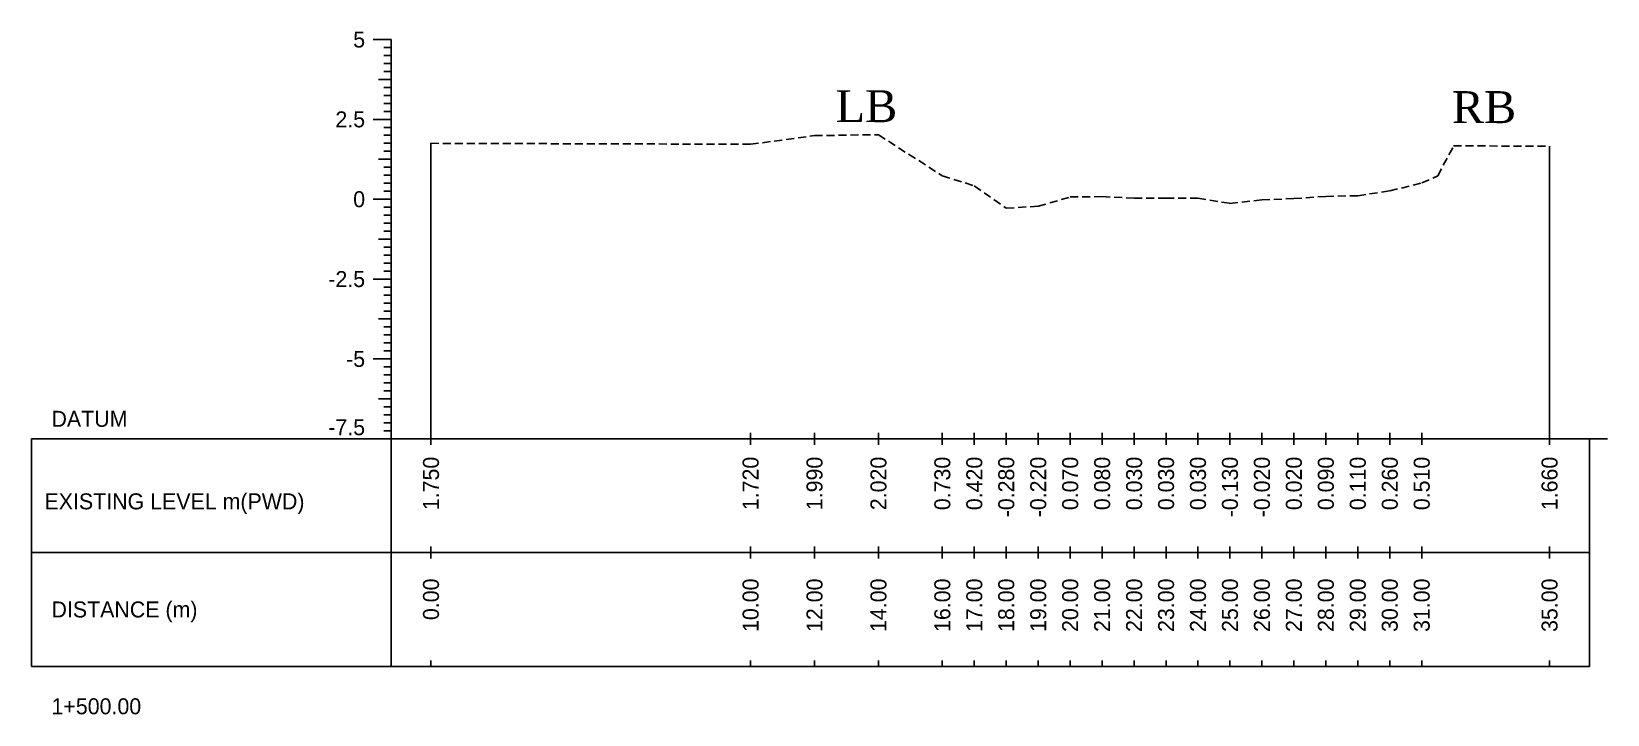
# Model space of a CAD drawing. Header units: inches. Extents: x 4752 to 6808, y -1487 to -426.
# Drawn here: x 5317.96 to 5367.27, y -1486.8 to -1465.42 of the extents above; entities that cross this region are included whole.
import ezdxf
from ezdxf.enums import TextEntityAlignment as Align

# ---------------------------------------------------------------- set-up
doc = ezdxf.new("R2010")
doc.units = ezdxf.units.IN
doc.header["$MEASUREMENT"] = 0
doc.linetypes.add('HIDDEN', pattern=[0.375, 0.25, -0.125])
doc.layers.add('CS_Drawing', color=7, linetype='Continuous')
doc.layers.add('GL', color=3, linetype='HIDDEN')
doc.styles.add('romans', font='romans.shx')

msp = doc.modelspace()

# ---------------------------------------------------------------- linework, layer by layer
at = {"layer": 'CS_Drawing'}
for p, q in [((5329.207, -1465.666), (5328.645, -1465.666)), ((5329.207, -1465.666), (5328.814, -1465.666)), ((5329.207, -1465.666), (5328.982, -1465.666)), ((5329.207, -1465.916), (5328.982, -1465.916)), ((5329.207, -1478.166), (5329.207, -1465.666)), ((5329.207, -1466.166), (5328.982, -1466.166)), ((5329.207, -1466.416), (5328.982, -1466.416)), ((5329.207, -1466.916), (5328.814, -1466.916)), ((5329.207, -1466.666), (5328.982, -1466.666)), ((5329.207, -1466.916), (5328.982, -1466.916)), ((5329.207, -1467.166), (5328.982, -1467.166)), ((5329.207, -1467.416), (5328.982, -1467.416)), ((5329.207, -1467.666), (5328.982, -1467.666)), ((5329.207, -1467.916), (5328.982, -1467.916)), ((5329.207, -1468.166), (5328.645, -1468.166)), ((5329.207, -1468.166), (5328.814, -1468.166)), ((5329.207, -1468.166), (5328.982, -1468.166)), ((5329.207, -1468.416), (5328.982, -1468.416)), ((5329.207, -1468.666), (5328.982, -1468.666)), ((5329.207, -1468.916), (5328.982, -1468.916)), ((5330.457, -1478.166), (5330.457, -1468.916)), ((5365.457, -1478.166), (5365.457, -1469.006)), ((5329.207, -1469.416), (5328.814, -1469.416)), ((5329.207, -1469.166), (5328.982, -1469.166)), ((5329.207, -1469.416), (5328.982, -1469.416)), ((5329.207, -1469.666), (5328.982, -1469.666)), ((5329.207, -1469.916), (5328.982, -1469.916)), ((5329.207, -1470.166), (5328.982, -1470.166)), ((5329.207, -1470.416), (5328.982, -1470.416)), ((5329.207, -1470.666), (5328.645, -1470.666)), ((5329.207, -1470.666), (5328.814, -1470.666)), ((5329.207, -1470.666), (5328.982, -1470.666)), ((5329.207, -1470.916), (5328.982, -1470.916)), ((5329.207, -1471.166), (5328.982, -1471.166)), ((5329.207, -1471.416), (5328.982, -1471.416)), ((5329.207, -1471.916), (5328.814, -1471.916)), ((5329.207, -1471.666), (5328.982, -1471.666)), ((5329.207, -1471.916), (5328.982, -1471.916)), ((5329.207, -1472.166), (5328.982, -1472.166)), ((5329.207, -1472.416), (5328.982, -1472.416)), ((5329.207, -1472.666), (5328.982, -1472.666)), ((5329.207, -1472.916), (5328.982, -1472.916)), ((5329.207, -1473.166), (5328.645, -1473.166)), ((5329.207, -1473.166), (5328.814, -1473.166)), ((5329.207, -1473.166), (5328.982, -1473.166)), ((5329.207, -1473.416), (5328.982, -1473.416)), ((5329.207, -1473.666), (5328.982, -1473.666)), ((5329.207, -1473.916), (5328.982, -1473.916)), ((5329.207, -1474.416), (5328.814, -1474.416)), ((5329.207, -1474.166), (5328.982, -1474.166)), ((5329.207, -1474.416), (5328.982, -1474.416)), ((5329.207, -1474.666), (5328.982, -1474.666)), ((5329.207, -1474.916), (5328.982, -1474.916)), ((5329.207, -1475.166), (5328.982, -1475.166)), ((5329.207, -1475.416), (5328.982, -1475.416)), ((5329.207, -1475.666), (5328.645, -1475.666)), ((5329.207, -1475.666), (5328.814, -1475.666)), ((5329.207, -1475.666), (5328.982, -1475.666)), ((5329.207, -1475.916), (5328.982, -1475.916)), ((5329.207, -1476.166), (5328.982, -1476.166)), ((5329.207, -1476.416), (5328.982, -1476.416)), ((5329.207, -1476.666), (5328.982, -1476.666)), ((5329.207, -1476.916), (5328.814, -1476.916)), ((5329.207, -1476.916), (5328.982, -1476.916)), ((5329.207, -1477.166), (5328.982, -1477.166)), ((5329.207, -1477.416), (5328.982, -1477.416)), ((5329.207, -1477.666), (5328.982, -1477.666)), ((5317.957, -1478.166), (5329.207, -1478.166)), ((5317.957, -1478.166), (5317.957, -1485.291)), ((5329.207, -1478.166), (5328.645, -1478.166)), ((5329.207, -1478.166), (5328.814, -1478.166)), ((5329.207, -1477.916), (5328.982, -1477.916)), ((5329.207, -1478.166), (5328.982, -1478.166)), ((5329.207, -1478.166), (5366.707, -1478.166)), ((5329.207, -1478.166), (5329.207, -1485.291)), ((5330.457, -1478.353), (5330.457, -1477.978)), ((5340.457, -1478.353), (5340.457, -1477.978)), ((5342.457, -1478.353), (5342.457, -1477.978)), ((5344.457, -1478.353), (5344.457, -1477.978)), ((5346.457, -1478.353), (5346.457, -1477.978)), ((5347.457, -1478.353), (5347.457, -1477.978)), ((5348.457, -1478.353), (5348.457, -1477.978)), ((5349.457, -1478.353), (5349.457, -1477.978)), ((5350.457, -1478.353), (5350.457, -1477.978)), ((5351.457, -1478.353), (5351.457, -1477.978)), ((5352.457, -1478.353), (5352.457, -1477.978)), ((5353.457, -1478.353), (5353.457, -1477.978)), ((5354.457, -1478.353), (5354.457, -1477.978)), ((5355.457, -1478.353), (5355.457, -1477.978)), ((5356.457, -1478.353), (5356.457, -1477.978)), ((5357.457, -1478.353), (5357.457, -1477.978)), ((5358.457, -1478.353), (5358.457, -1477.978)), ((5359.457, -1478.353), (5359.457, -1477.978)), ((5360.457, -1478.353), (5360.457, -1477.978)), ((5361.457, -1478.353), (5361.457, -1477.978)), ((5365.457, -1478.353), (5365.457, -1477.978)), ((5366.707, -1478.166), (5367.27, -1478.166)), ((5366.707, -1478.166), (5367.101, -1478.166)), ((5366.707, -1478.166), (5366.932, -1478.166)), ((5366.707, -1478.166), (5366.707, -1485.291)), ((5317.957, -1481.728), (5329.207, -1481.728)), ((5329.207, -1481.728), (5366.707, -1481.728)), ((5329.207, -1481.728), (5366.707, -1481.728)), ((5330.457, -1481.916), (5330.457, -1481.541)), ((5340.457, -1481.916), (5340.457, -1481.541)), ((5342.457, -1481.916), (5342.457, -1481.541)), ((5344.457, -1481.916), (5344.457, -1481.541)), ((5346.457, -1481.916), (5346.457, -1481.541)), ((5347.457, -1481.916), (5347.457, -1481.541)), ((5348.457, -1481.916), (5348.457, -1481.541)), ((5349.457, -1481.916), (5349.457, -1481.541)), ((5350.457, -1481.916), (5350.457, -1481.541)), ((5351.457, -1481.916), (5351.457, -1481.541)), ((5352.457, -1481.916), (5352.457, -1481.541)), ((5353.457, -1481.916), (5353.457, -1481.541)), ((5354.457, -1481.916), (5354.457, -1481.541)), ((5355.457, -1481.916), (5355.457, -1481.541)), ((5356.457, -1481.916), (5356.457, -1481.541)), ((5357.457, -1481.916), (5357.457, -1481.541)), ((5358.457, -1481.916), (5358.457, -1481.541)), ((5359.457, -1481.916), (5359.457, -1481.541)), ((5360.457, -1481.916), (5360.457, -1481.541)), ((5361.457, -1481.916), (5361.457, -1481.541)), ((5365.457, -1481.916), (5365.457, -1481.541)), ((5317.957, -1485.291), (5329.207, -1485.291)), ((5329.207, -1485.291), (5366.707, -1485.291)), ((5330.457, -1485.291), (5330.457, -1485.103)), ((5340.457, -1485.291), (5340.457, -1485.103)), ((5342.457, -1485.291), (5342.457, -1485.103)), ((5344.457, -1485.291), (5344.457, -1485.103)), ((5346.457, -1485.291), (5346.457, -1485.103)), ((5347.457, -1485.291), (5347.457, -1485.103)), ((5348.457, -1485.291), (5348.457, -1485.103)), ((5349.457, -1485.291), (5349.457, -1485.103)), ((5350.457, -1485.291), (5350.457, -1485.103)), ((5351.457, -1485.291), (5351.457, -1485.103)), ((5352.457, -1485.291), (5352.457, -1485.103)), ((5353.457, -1485.291), (5353.457, -1485.103)), ((5354.457, -1485.291), (5354.457, -1485.103)), ((5355.457, -1485.291), (5355.457, -1485.103)), ((5356.457, -1485.291), (5356.457, -1485.103)), ((5357.457, -1485.291), (5357.457, -1485.103)), ((5358.457, -1485.291), (5358.457, -1485.103)), ((5359.457, -1485.291), (5359.457, -1485.103)), ((5360.457, -1485.291), (5360.457, -1485.103)), ((5361.457, -1485.291), (5361.457, -1485.103)), ((5365.457, -1485.291), (5365.457, -1485.103))]:
    msp.add_line(p, q, dxfattribs=at)
at = {"layer": 'GL'}
msp.add_lwpolyline([(5330.457, -1468.916), (5340.457, -1468.946), (5342.457, -1468.676), (5344.457, -1468.646), (5346.457, -1469.936), (5347.457, -1470.246), (5348.457, -1470.946), (5349.457, -1470.886), (5350.457, -1470.596), (5351.457, -1470.586), (5352.457, -1470.636), (5353.457, -1470.636), (5354.457, -1470.636), (5355.457, -1470.796), (5356.457, -1470.686), (5357.457, -1470.646), (5358.457, -1470.576), (5359.457, -1470.556), (5360.457, -1470.406), (5361.457, -1470.156), (5361.957, -1469.936), (5362.457, -1468.996), (5365.457, -1469.006)], dxfattribs=at)

# ---------------------------------------------------------------- texts
at = {"char_height": 1, "width": 325.84704, "attachment_point": 1, "style": 'romans'}
for s, insert in [('{\\fTimes New Roman|b0|i0|c0|p18;LB}', (5343.118, -1467.253)), ('\\pi-1,l1;{\\fTimes New Roman|b0|i0|c0|p18;RB}', (5362.4, -1467.283))]:
    msp.add_mtext(s, dxfattribs=dict(at, insert=insert))
at = {"layer": 'CS_Drawing'}
for s, p in [('5', (5328.395, -1465.666)), ('2.5', (5328.395, -1468.166)), ('0', (5328.395, -1470.666)), ('-2.5', (5328.395, -1473.166)), ('-5', (5328.395, -1475.666))]:
    msp.add_text(s, height=0.5, dxfattribs=at).set_placement(p, align=Align.MIDDLE_RIGHT)
for s, p in [('DATUM', (5318.582, -1477.541)), ('EXISTING LEVEL m(PWD)', (5318.363, -1480.125)), ('DISTANCE (m)', (5318.582, -1483.509)), ('1+500.00', (5318.582, -1486.541))]:
    msp.add_text(s, height=0.5, dxfattribs=at).set_placement(p, align=Align.MIDDLE_LEFT)
msp.add_text('-7.5', height=0.5, dxfattribs=at).set_placement((5328.395, -1478.053), align=Align.RIGHT)
for s, p in [('1.750', (5330.457, -1478.728)), ('1.720', (5340.457, -1478.728)), ('1.990', (5342.457, -1478.728)), ('2.020', (5344.457, -1478.728)), ('0.730', (5346.457, -1478.728)), ('0.420', (5347.457, -1478.728)), ('-0.280', (5348.457, -1478.728)), ('-0.220', (5349.457, -1478.728)), ('0.070', (5350.457, -1478.728)), ('0.080', (5351.457, -1478.728)), ('0.030', (5352.457, -1478.728)), ('0.030', (5353.457, -1478.728)), ('0.030', (5354.457, -1478.728)), ('-0.130', (5355.457, -1478.728)), ('-0.020', (5356.457, -1478.728)), ('0.020', (5357.457, -1478.728)), ('0.090', (5358.457, -1478.728)), ('0.110', (5359.457, -1478.728)), ('0.260', (5360.457, -1478.728)), ('0.510', (5361.457, -1478.728)), ('1.660', (5365.457, -1478.728)), ('0.00', (5330.457, -1482.541)), ('10.00', (5340.457, -1482.541)), ('12.00', (5342.457, -1482.541)), ('14.00', (5344.457, -1482.541)), ('16.00', (5346.457, -1482.541)), ('17.00', (5347.457, -1482.541)), ('18.00', (5348.457, -1482.541)), ('19.00', (5349.457, -1482.541)), ('20.00', (5350.457, -1482.541)), ('21.00', (5351.457, -1482.541)), ('22.00', (5352.457, -1482.541)), ('23.00', (5353.457, -1482.541)), ('24.00', (5354.457, -1482.541)), ('25.00', (5355.457, -1482.541)), ('26.00', (5356.457, -1482.541)), ('27.00', (5357.457, -1482.541)), ('28.00', (5358.457, -1482.541)), ('29.00', (5359.457, -1482.541)), ('30.00', (5360.457, -1482.541)), ('31.00', (5361.457, -1482.541)), ('35.00', (5365.457, -1482.541))]:
    msp.add_text(s, height=0.5, rotation=90, dxfattribs=at).set_placement(p, align=Align.MIDDLE_RIGHT)

doc.saveas('drawing.dxf')
